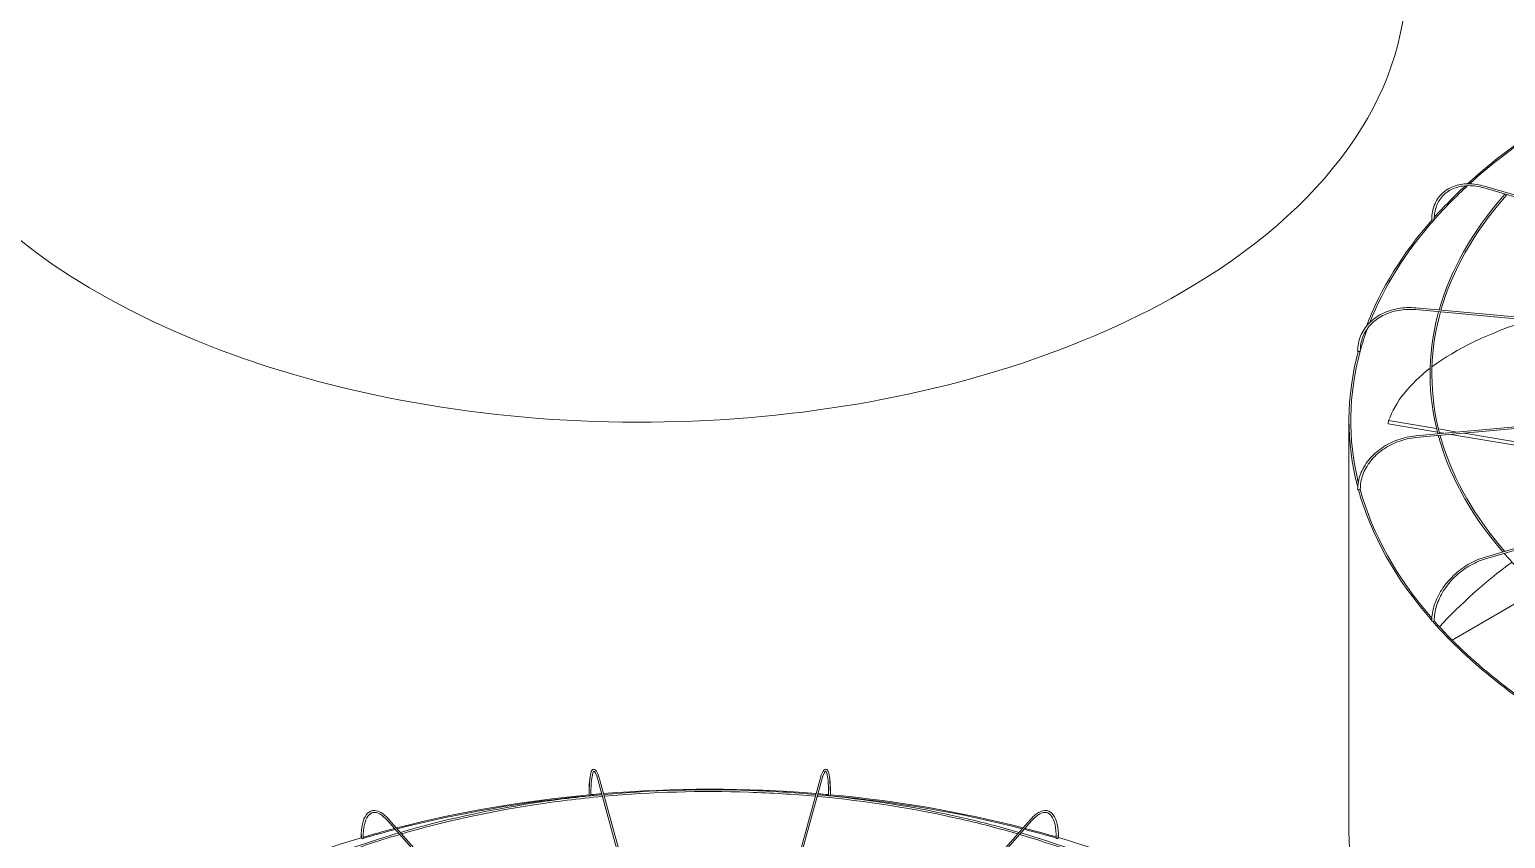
# Model space of a CAD drawing. Header units: millimetres. Extents: x -312439 to 477422, y -331570 to 212570.
# Drawn here: x 397379 to 397884, y 107367 to 107644 of the extents above; entities that cross this region are included whole.
import ezdxf

# ---------------------------------------------------------------- set-up
doc = ezdxf.new("R2010")
doc.units = ezdxf.units.MM

msp = doc.modelspace()

# ---------------------------------------------------------------- linework, layer by layer
at = {"color": 0, "linetype": 'Continuous', "lineweight": 0, "extrusion": (0, 0.816497, 0.57735)}
for p, q in [((398068.364, 107533.472), (397876.433, 107589.933)), ((397876.606, 107590.521), (398068.773, 107533.99)), ((397853.129, 107548.92), (398066.428, 107529.415)), ((398066.314, 107528.811), (397853.073, 107548.31)), ((397853.073, 107505.167), (398066.515, 107524.685)), ((398066.696, 107524.086), (397853.129, 107504.557)), ((397876.433, 107463.544), (398069.002, 107520.193)), ((397876.606, 107462.956), (398069.462, 107519.69)), ((397843.625, 107509.208), (397843.79, 107510.353)), ((397860.48, 107506.402), (397843.625, 107509.208)), ((397843.79, 107510.353), (397860.177, 107507.625)), ((397860.833, 107507.516), (397867.188, 107506.458)), ((397862.642, 107506.042), (397861.141, 107506.292)), ((397924.459, 107495.75), (397865.027, 107505.645)), ((397869.573, 107506.061), (397923.776, 107497.036)), ((397865.498, 107435.33), (397895.528, 107452.668)), ((397606.97, 107264.751), (397573.377, 107387.206)), ((397573.967, 107387.368), (397607.589, 107264.81)), ((397615.538, 107264.81), (397649.16, 107387.368)), ((397616.157, 107264.751), (397649.75, 107387.206)), ((397598.869, 107263.085), (397501.369, 107373.564)), ((397599.51, 107263.284), (397501.828, 107373.969)), ((397623.617, 107263.284), (397721.299, 107373.969)), ((397624.258, 107263.085), (397721.758, 107373.564))]:
    msp.add_line(p, q, dxfattribs=at)
at = {"color": 3, "linetype": 'Continuous', "lineweight": 0, "extrusion": (0, 0.816497, 0.57735)}
msp.add_line((397830.221, 107369.726), (397830.221, 107510.466), dxfattribs=at)
at = {"color": 0, "linetype": 'Continuous', "lineweight": 0}
for centre, major_axis, ratio, start_param, end_param in [((397587.55, 107661.228), (-262.225, 0), 0.5773503, 0, 2.3561945), ((397587.55, 107661.228), (-262.225, 0), 0.5773503, 2.3561945, 3.1415927), ((398092.446, 107510.466), (-261.613, 0), 0.5773503, 5.4234857, 5.718128), ((398092.446, 107510.466), (-262.225, 0), 0.5773503, 5.4989549, 5.7196003), ((398092.446, 107510.466), (-261.613, 0), 0.5773503, 5.7230202, 5.8115447), ((398092.446, 107510.466), (-262.225, 0), 0.5773503, 5.7247725, 5.8068149), ((398092.446, 107510.466), (-262.225, 0), 0.5773503, 5.8129334, 6.0685314), ((398092.446, 107510.466), (-261.613, 0), 0.5773503, 5.8119417, 6.0598961), ((397858.83, 107579.22), (0.306, 0), 0.5773503, 3.1415927, 4.7647143), ((397859.103, 107579.14), (0.306, 0.005), 0.5715189, 4.2314546, 5.8022509), ((397859.103, 107579.14), (0.306, 0.005), 0.5715189, 5.8022509, 6.2831853), ((398092.611, 107468.928), (-250.189, 35.961), 0.3284711, 5.6885713, 5.965771), ((398092.446, 107510.466), (-261.613, 0), 0.5773503, 6.0736106, 6.1250005), ((398092.446, 107510.466), (-262.225, 0), 0.5773503, 6.126925, 6.4343205), ((398092.446, 107510.466), (-261.613, 0), 0.5773503, 6.1262297, 6.4235661), ((397833.492, 107534.198), (0.306, 0), 0.5773503, 3.1415927, 5.0788735), ((397833.795, 107534.17), (0.306, 0.006), 0.5752952, 4.5444916, 6.1152879), ((397833.795, 107534.17), (0.306, 0.006), 0.5752952, 6.1152879, 6.2831853), ((398092.611, 107468.928), (-250.189, 35.961), 0.3284711, 5.9728515, 6.2156373), ((397833.492, 107486.859), (0.306, 0), 0.5773503, 3.1415927, 5.3930328), ((398092.446, 107510.466), (-262.225, 0), 0.5773503, 0.15775, 0.4689102), ((397833.795, 107486.886), (0.306, 0.006), 0.5792658, 4.8585762, 6.2831853), ((398092.446, 107510.466), (-261.613, 0), 0.5773503, 0.1573017, 0.4645126), ((398092.446, 107369.226), (-261.613, 0), 0.5773503, 5.6218563, 5.7966666), ((397858.83, 107441.836), (0.306, 0), 0.5773503, 3.1415927, 5.7071921), ((398092.446, 107510.466), (-262.225, 0), 0.5773503, 0.4717795, 0.7837457), ((397859.103, 107441.916), (0.306, 0.005), 0.5830421, 5.1737369, 6.2831853), ((398092.446, 107510.466), (-261.613, 0), 0.5773503, 0.4715588, 0.781436), ((397611.672, 107232.891), (-262.225, 0), 0.5773503, 4.8709744, 5.1337903), ((397570.566, 107382.398), (0.306, 0), 0.5773503, 3.1415927, 3.7072911), ((397570.614, 107382.223), (0.306, 0.001), 0.5647458, 3.2969897, 4.867786), ((397570.614, 107382.223), (0.306, 0.001), 0.5647458, 4.867786, 6.2831853), ((397611.672, 107232.891), (-261.613, 0), 0.5773503, 4.8601846, 4.8693633), ((397611.672, 107232.891), (-262.225, 0), 0.5773503, 4.8542575, 4.8684283), ((397611.672, 107232.891), (-262.225, 0), 0.5773503, 4.5737285, 4.8518651), ((397611.672, 107232.891), (-261.613, 0), 0.5773503, 4.556469, 4.5713736), ((397611.672, 107232.891), (-262.225, 0), 0.5773503, 4.5571855, 4.5713361), ((397652.513, 107382.223), (0.306, -0.001), 0.5647458, 3.1415927, 4.5569919), ((397652.513, 107382.223), (0.306, -0.001), 0.5647458, 4.5569919, 6.1277883), ((397652.561, 107382.398), (0.306, 0), 0.5773503, 5.7174869, 6.2831853), ((397611.672, 107232.891), (-262.225, 0), 0.5773503, 4.2917243, 4.5546375), ((397611.672, 107232.891), (-261.613, 0), 0.5773503, 4.8702538, 5.1336735), ((397611.672, 107232.891), (-261.613, 0), 0.5773503, 4.2918428, 4.5551023), ((397611.672, 107232.891), (-262.225, 0), 0.5773503, 5.1849758, 5.420347), ((397492.585, 107367.769), (0.306, 0), 0.5773503, 3.1415927, 4.134446), ((397492.724, 107367.611), (0.306, 0.003), 0.5659728, 3.6079382, 5.1787345), ((397492.724, 107367.611), (0.306, 0.003), 0.5659728, 5.1787345, 6.2831853), ((397611.672, 107232.891), (-261.613, 0), 0.5773503, 5.1364588, 5.1836819), ((397611.672, 107232.891), (-262.225, 0), 0.5773503, 5.1365691, 5.1818933), ((397611.672, 107232.891), (-261.613, 0), 0.5773503, 4.242585, 4.2890574), ((397611.672, 107232.891), (-262.225, 0), 0.5773503, 4.2438111, 4.2889455), ((397730.403, 107367.611), (0.306, -0.003), 0.5659728, 3.1415927, 4.2460434), ((397730.403, 107367.611), (0.306, -0.003), 0.5659728, 4.2460434, 5.8168397), ((397730.542, 107367.769), (0.306, 0), 0.5773503, 5.290332, 6.2831853), ((397611.672, 107232.891), (-262.225, 0), 0.5773503, 4.0050166, 4.2406095)]:
    msp.add_ellipse(centre, major_axis=major_axis, ratio=ratio, start_param=start_param, end_param=end_param, dxfattribs=at)
at = {"color": 3, "linetype": 'Continuous', "lineweight": 0}
msp.add_ellipse((398092.446, 107369.726), major_axis=(-262.225, 0), ratio=0.5773503, start_param=0, end_param=2.3561945, dxfattribs=at)
at = {"color": 0, "linetype": 'Continuous', "lineweight": 0}
for points, knots in [([(397858.524, 107579.22), (397858.524, 107580.953), (397858.823, 107582.603), (397859.999, 107585.572), (397860.875, 107586.891), (397863.116, 107589.058), (397864.479, 107589.906), (397867.551, 107591.047), (397869.258, 107591.341), (397872.846, 107591.354), (397874.727, 107591.073), (397876.606, 107590.521)], [4.712389, 4.712389, 4.712389, 4.712389, 5.0265482, 5.0265482, 5.3407075, 5.3407075, 5.6548668, 5.6548668, 5.969026, 5.969026, 6.2831853, 6.2831853, 6.2831853, 6.2831853]), ([(397876.433, 107589.933), (397874.617, 107590.467), (397872.805, 107590.734), (397869.37, 107590.711), (397867.748, 107590.421), (397864.856, 107589.321), (397863.585, 107588.511), (397861.511, 107586.453), (397860.707, 107585.204), (397859.641, 107582.381), (397859.381, 107580.807), (397859.409, 107579.145)], [0, 0, 0, 0, 0.317268, 0.317268, 0.6345361, 0.6345361, 0.9518041, 0.9518041, 1.2690722, 1.2690722, 1.5863402, 1.5863402, 1.5863402, 1.5863402]), ([(397883.574, 107587.832), (397883.348, 107587.577), (397883.124, 107587.322), (397872.284, 107574.852), (397864.886, 107561.698), (397861.051, 107548.196)], [0.31387846, 0.31387846, 0.31387846, 0.31387846, 0.32022171, 0.32022171, 0.6228537, 0.6228537, 0.6228537, 0.6228537]), ([(397884.223, 107587.642), (397883.95, 107587.334), (397883.679, 107587.026), (397872.847, 107574.58), (397865.494, 107561.524), (397861.672, 107548.139)], [0.31209175, 0.31209175, 0.31209175, 0.31209175, 0.31977769, 0.31977769, 0.62202139, 0.62202139, 0.62202139, 0.62202139]), ([(397833.186, 107534.198), (397833.186, 107535.934), (397833.519, 107537.642), (397834.818, 107540.828), (397835.783, 107542.306), (397838.248, 107544.885), (397839.746, 107545.986), (397843.126, 107547.707), (397845.007, 107548.326), (397848.969, 107549.028), (397851.049, 107549.11), (397853.129, 107548.92)], [4.712389, 4.712389, 4.712389, 4.712389, 5.0265482, 5.0265482, 5.3407075, 5.3407075, 5.6548668, 5.6548668, 5.969026, 5.969026, 6.2831853, 6.2831853, 6.2831853, 6.2831853]), ([(397853.073, 107548.31), (397851.058, 107548.494), (397849.043, 107548.412), (397845.22, 107547.724), (397843.411, 107547.118), (397840.18, 107545.447), (397838.758, 107544.383), (397836.439, 107541.904), (397835.542, 107540.49), (397834.358, 107537.452), (397834.07, 107535.828), (397834.101, 107534.176)], [0, 0, 0, 0, 0.317268, 0.317268, 0.6345361, 0.6345361, 0.9518041, 0.9518041, 1.2690722, 1.2690722, 1.5863402, 1.5863402, 1.5863402, 1.5863402]), ([(397860.883, 107547.596), (397860.724, 107547.018), (397860.571, 107546.44), (397857.072, 107532.621), (397857.139, 107519.087), (397860.622, 107505.857)], [0.6273321, 0.6273321, 0.6273321, 0.6273321, 0.64026634, 0.64026634, 0.9362265, 0.9362265, 0.9362265, 0.9362265]), ([(397861.503, 107547.539), (397861.341, 107546.954), (397861.185, 107546.369), (397857.682, 107532.583), (397857.751, 107519.102), (397861.24, 107505.914)], [0.62653255, 0.62653255, 0.62653255, 0.62653255, 0.63973087, 0.63973087, 0.93697289, 0.93697289, 0.93697289, 0.93697289]), ([(397833.186, 107486.859), (397833.186, 107488.595), (397833.519, 107490.359), (397834.813, 107493.769), (397835.773, 107495.415), (397838.226, 107498.43), (397839.717, 107499.799), (397843.085, 107502.129), (397844.961, 107503.091), (397848.915, 107504.514), (397850.994, 107504.977), (397853.073, 107505.167)], [4.712389, 4.712389, 4.712389, 4.712389, 5.0265482, 5.0265482, 5.3407075, 5.3407075, 5.6548668, 5.6548668, 5.969026, 5.969026, 6.2831853, 6.2831853, 6.2831853, 6.2831853]), ([(397853.129, 107504.557), (397851.113, 107504.373), (397849.097, 107503.922), (397845.266, 107502.531), (397843.452, 107501.592), (397840.209, 107499.322), (397838.78, 107497.991), (397836.449, 107495.073), (397835.547, 107493.487), (397834.358, 107490.219), (397834.07, 107488.538), (397834.101, 107486.892)], [6.2831853, 6.2831853, 6.2831853, 6.2831853, 6.6004533, 6.6004533, 6.9177214, 6.9177214, 7.2349894, 7.2349894, 7.5522575, 7.5522575, 7.8695255, 7.8695255, 7.8695255, 7.8695255]), ([(397860.782, 107505.257), (397861.011, 107504.412), (397861.254, 107503.569), (397865.457, 107489.781), (397872.684, 107477.177), (397882.881, 107465.441)], [0.94070481, 0.94070481, 0.94070481, 0.94070481, 0.95960699, 0.95960699, 1.25038008, 1.25038008, 1.25038008, 1.25038008]), ([(397861.401, 107505.313), (397861.63, 107504.475), (397861.872, 107503.638), (397866.077, 107489.907), (397873.309, 107477.34), (397883.528, 107465.631)], [0.94148414, 0.94148414, 0.94148414, 0.94148414, 0.96039344, 0.96039344, 1.25213605, 1.25213605, 1.25213605, 1.25213605]), ([(397858.524, 107441.836), (397858.524, 107443.569), (397858.823, 107445.383), (397859.985, 107449.004), (397860.848, 107450.809), (397863.053, 107454.238), (397864.394, 107455.862), (397867.425, 107458.771), (397869.114, 107460.057), (397872.679, 107462.167), (397874.554, 107462.991), (397876.433, 107463.544)], [4.712389, 4.712389, 4.712389, 4.712389, 5.0265482, 5.0265482, 5.3407075, 5.3407075, 5.6548668, 5.6548668, 5.969026, 5.969026, 6.2831853, 6.2831853, 6.2831853, 6.2831853]), ([(397876.606, 107462.956), (397874.79, 107462.422), (397872.971, 107461.621), (397869.512, 107459.563), (397867.873, 107458.306), (397864.94, 107455.465), (397863.646, 107453.88), (397861.536, 107450.544), (397860.719, 107448.793), (397859.641, 107445.304), (397859.381, 107443.565), (397859.409, 107441.922)], [6.2831853, 6.2831853, 6.2831853, 6.2831853, 6.6004533, 6.6004533, 6.9177214, 6.9177214, 7.2349894, 7.2349894, 7.5522575, 7.5522575, 7.8695255, 7.8695255, 7.8695255, 7.8695255]), ([(397883.325, 107464.933), (397884.189, 107463.949), (397885.074, 107462.971), (397896.592, 107450.612), (397910.04, 107440.115), (397925.78, 107430.93)], [1.25457919, 1.25457919, 1.25457919, 1.25457919, 1.27901417, 1.27901417, 1.56542833, 1.56542833, 1.56542833, 1.56542833]), ([(397570.26, 107382.398), (397570.26, 107384.101), (397570.312, 107385.618), (397570.515, 107388.137), (397570.664, 107389.136), (397571.066, 107390.558), (397571.291, 107391.073), (397572.076, 107391.189), (397572.325, 107391.041), (397572.876, 107390.456), (397573.184, 107389.801), (397573.663, 107388.419), (397573.815, 107387.922), (397573.967, 107387.368)], [4.712389, 4.712389, 4.712389, 4.712389, 5.0265482, 5.0265482, 5.3407075, 5.3407075, 5.6548668, 5.6548668, 5.8236028, 5.8236028, 6.1377621, 6.1377621, 6.2831853, 6.2831853, 6.2831853, 6.2831853]), ([(397570.642, 107388.534), (397570.633, 107388.473), (397570.624, 107388.411), (397570.472, 107387.324), (397570.378, 107386.021), (397570.315, 107383.783), (397570.306, 107383.023), (397570.308, 107382.223)], [1.10131175, 1.10131175, 1.10131175, 1.10131175, 1.12076762, 1.12076762, 1.43803566, 1.43803566, 1.5863026, 1.5863026, 1.5863026, 1.5863026]), ([(397573.377, 107387.206), (397573.059, 107388.366), (397572.739, 107389.257), (397572.183, 107390.338), (397571.934, 107390.488), (397571.907, 107390.488), (397571.702, 107390.339), (397571.35, 107389.175), (397571.206, 107388.325), (397570.995, 107386.081), (397570.933, 107384.651), (397570.92, 107382.763), (397570.92, 107382.496), (397570.92, 107382.224)], [0, 0, 0, 0, 0.3152669, 0.3152669, 0.6094726, 0.6094726, 0.9267406, 0.9267406, 1.2208373, 1.2208373, 1.5356304, 1.5356304, 1.5863402, 1.5863402, 1.5863402, 1.5863402]), ([(397652.867, 107382.398), (397652.867, 107384.101), (397652.815, 107385.618), (397652.612, 107388.137), (397652.463, 107389.136), (397652.061, 107390.558), (397651.836, 107391.073), (397651.051, 107391.189), (397650.802, 107391.041), (397650.251, 107390.456), (397649.943, 107389.801), (397649.464, 107388.419), (397649.312, 107387.922), (397649.16, 107387.368)], [4.712389, 4.712389, 4.712389, 4.712389, 5.0265482, 5.0265482, 5.3407075, 5.3407075, 5.6548668, 5.6548668, 5.8236028, 5.8236028, 6.1377621, 6.1377621, 6.2831853, 6.2831853, 6.2831853, 6.2831853]), ([(397649.75, 107387.206), (397650.068, 107388.366), (397650.388, 107389.257), (397650.944, 107390.338), (397651.193, 107390.488), (397651.22, 107390.488), (397651.424, 107390.339), (397651.777, 107389.175), (397651.921, 107388.325), (397652.132, 107386.081), (397652.194, 107384.651), (397652.207, 107382.763), (397652.207, 107382.496), (397652.206, 107382.224)], [0, 0, 0, 0, 0.3152669, 0.3152669, 0.6094726, 0.6094726, 0.9267406, 0.9267406, 1.2208373, 1.2208373, 1.5356304, 1.5356304, 1.5863402, 1.5863402, 1.5863402, 1.5863402]), ([(397652.485, 107388.534), (397652.494, 107388.473), (397652.503, 107388.411), (397652.655, 107387.324), (397652.749, 107386.021), (397652.812, 107383.783), (397652.821, 107383.023), (397652.819, 107382.223)], [1.10131175, 1.10131175, 1.10131175, 1.10131175, 1.12076762, 1.12076762, 1.43803566, 1.43803566, 1.5863026, 1.5863026, 1.5863026, 1.5863026]), ([(397574.687, 107382.431), (397566.68, 107381.694), (397558.739, 107380.717), (397535.312, 107377.091), (397520.151, 107373.743), (397505.744, 107369.532)], [5.65586592, 5.65586592, 5.65586592, 5.65586592, 5.75969853, 5.75969853, 5.96646224, 5.96646224, 5.96646224, 5.96646224]), ([(397647.821, 107382.487), (397640.326, 107383.165), (397632.774, 107383.633), (397608.546, 107384.449), (397591.788, 107383.978), (397575.306, 107382.487)], [5.342386, 5.342386, 5.342386, 5.342386, 5.43953692, 5.43953692, 5.65318828, 5.65318828, 5.65318828, 5.65318828]), ([(397647.656, 107381.887), (397640.138, 107382.565), (397632.562, 107383.031), (397608.444, 107383.83), (397591.821, 107383.362), (397575.471, 107381.887)], [5.34285963, 5.34285963, 5.34285963, 5.34285963, 5.44045758, 5.44045758, 5.65271466, 5.65271466, 5.65271466, 5.65271466]), ([(397717.383, 107369.532), (397711.095, 107371.37), (397704.664, 107373.044), (397682.125, 107378.218), (397665.432, 107380.867), (397648.44, 107382.431)], [5.02911205, 5.02911205, 5.02911205, 5.02911205, 5.11935362, 5.11935362, 5.33970837, 5.33970837, 5.33970837, 5.33970837]), ([(397492.279, 107367.769), (397492.279, 107369.484), (397492.43, 107371.033), (397493.026, 107373.659), (397493.471, 107374.737), (397494.651, 107376.322), (397495.4, 107376.828), (397497.041, 107377.113), (397497.9, 107376.939), (397499.713, 107376.019), (397500.678, 107375.233), (397501.702, 107374.11), (397501.765, 107374.04), (397501.828, 107373.969)], [4.712389, 4.712389, 4.712389, 4.712389, 5.0265482, 5.0265482, 5.3407075, 5.3407075, 5.6548668, 5.6548668, 5.9484515, 5.9484515, 6.2626108, 6.2626108, 6.2831853, 6.2831853, 6.2831853, 6.2831853]), ([(397574.851, 107381.831), (397566.774, 107381.09), (397558.764, 107380.104), (397535.443, 107376.486), (397520.447, 107373.178), (397506.191, 107369.025)], [5.65539644, 5.65539644, 5.65539644, 5.65539644, 5.76029586, 5.76029586, 5.96514032, 5.96514032, 5.96514032, 5.96514032]), ([(397716.936, 107369.025), (397710.658, 107370.854), (397704.237, 107372.519), (397681.787, 107377.653), (397665.18, 107380.28), (397648.276, 107381.831)], [5.03043397, 5.03043397, 5.03043397, 5.03043397, 5.12064091, 5.12064091, 5.34017784, 5.34017784, 5.34017784, 5.34017784]), ([(397730.848, 107367.769), (397730.848, 107369.484), (397730.697, 107371.033), (397730.101, 107373.659), (397729.656, 107374.737), (397728.476, 107376.322), (397727.727, 107376.828), (397726.086, 107377.113), (397725.227, 107376.939), (397723.414, 107376.019), (397722.449, 107375.233), (397721.425, 107374.11), (397721.362, 107374.04), (397721.299, 107373.969)], [4.712389, 4.712389, 4.712389, 4.712389, 5.0265482, 5.0265482, 5.3407075, 5.3407075, 5.6548668, 5.6548668, 5.9484515, 5.9484515, 6.2626108, 6.2626108, 6.2831853, 6.2831853, 6.2831853, 6.2831853]), ([(397501.369, 107373.564), (397500.455, 107374.599), (397499.547, 107375.365), (397497.864, 107376.287), (397497.098, 107376.443), (397495.756, 107376.208), (397495.159, 107375.814), (397494.132, 107374.416), (397493.716, 107373.411), (397493.164, 107370.908), (397493.024, 107369.417), (397493.03, 107367.71), (397493.03, 107367.662), (397493.03, 107367.614)], [0, 0, 0, 0, 0.3146448, 0.3146448, 0.6289116, 0.6289116, 0.9461796, 0.9461796, 1.2634477, 1.2634477, 1.5772832, 1.5772832, 1.5863402, 1.5863402, 1.5863402, 1.5863402]), ([(397721.758, 107373.564), (397722.672, 107374.599), (397723.58, 107375.365), (397725.263, 107376.287), (397726.029, 107376.443), (397727.371, 107376.208), (397727.968, 107375.814), (397728.995, 107374.416), (397729.411, 107373.411), (397729.963, 107370.908), (397730.103, 107369.417), (397730.097, 107367.71), (397730.097, 107367.662), (397730.097, 107367.614)], [0, 0, 0, 0, 0.3146448, 0.3146448, 0.6289116, 0.6289116, 0.9461796, 0.9461796, 1.2634477, 1.2634477, 1.5772832, 1.5772832, 1.5863402, 1.5863402, 1.5863402, 1.5863402]), ([(397505.095, 107369.342), (397497.421, 107367.081), (397489.964, 107364.576), (397469.731, 107356.888), (397457.554, 107351.18), (397446.477, 107344.83)], [5.96956861, 5.96956861, 5.96956861, 5.96956861, 6.07987049, 6.07987049, 6.27966483, 6.27966483, 6.27966483, 6.27966483]), ([(397505.542, 107368.835), (397497.769, 107366.552), (397490.218, 107364.019), (397470.067, 107356.358), (397458.041, 107350.729), (397447.091, 107344.475)], [5.96825255, 5.96825255, 5.96825255, 5.96825255, 6.08012371, 6.08012371, 6.27780239, 6.27780239, 6.27780239, 6.27780239]), ([(397492.427, 107368.624), (397492.422, 107368.419), (397492.418, 107368.212), (397492.417, 107367.873), (397492.417, 107367.742), (397492.418, 107367.611)], [7.805980691, 7.805980691, 7.805980691, 7.805980691, 7.845140151, 7.845140151, 7.869416781, 7.869416781, 7.869416781, 7.869416781]), ([(397776.036, 107344.475), (397771.433, 107347.104), (397766.641, 107349.623), (397748.143, 107358.562), (397733.32, 107364.215), (397717.585, 107368.835)], [4.71777189, 4.71777189, 4.71777189, 4.71777189, 4.80086127, 4.80086127, 5.02732174, 5.02732174, 5.02732174, 5.02732174]), ([(397776.65, 107344.83), (397772.036, 107347.475), (397767.231, 107350.009), (397748.682, 107359.005), (397733.815, 107364.692), (397718.032, 107369.342)], [4.71590946, 4.71590946, 4.71590946, 4.71590946, 4.79913358, 4.79913358, 5.02600568, 5.02600568, 5.02600568, 5.02600568]), ([(397730.7, 107368.624), (397730.705, 107368.419), (397730.709, 107368.212), (397730.71, 107367.873), (397730.71, 107367.742), (397730.709, 107367.611)], [7.805980691, 7.805980691, 7.805980691, 7.805980691, 7.845140151, 7.845140151, 7.869416781, 7.869416781, 7.869416781, 7.869416781])]:
    msp.add_open_spline(points, degree=3, knots=knots, dxfattribs=at)

doc.saveas('drawing.dxf')
